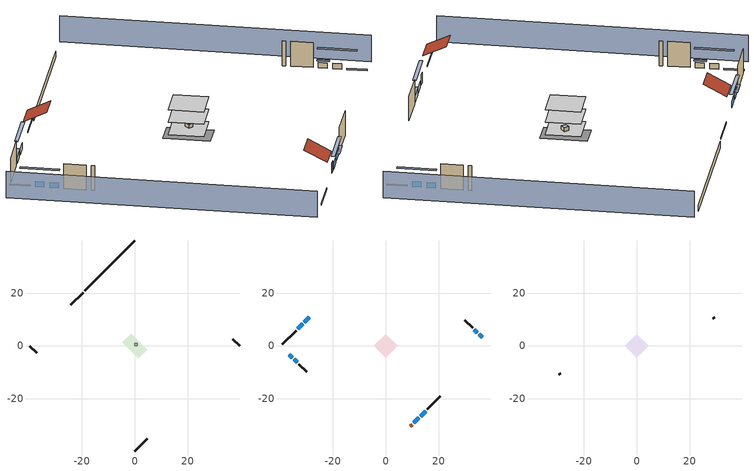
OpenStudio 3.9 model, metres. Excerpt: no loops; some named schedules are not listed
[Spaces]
crawlspace - vented 1
 floor foundation (Slab1 construction): -4.72,1.35 -1.35,4.72 4.72,-1.35 1.35,-4.72 z-0.91
 wall outside (RimJoist1 construction): -19.54,20.24 -24.21,15.56 z0.3:0.61
 wall outside (RimJoist2 construction): 39.77,0 37.17,2.61 z0.3:0.61
 wall outside (RimJoist3 construction): 0,-39.77 4.68,-35.1 z0.3:0.61
 wall outside (RimJoist4 construction): -39.77,0 -37.17,-2.61 z0.3:0.61
 wall foundation (FoundationWall1 construction): 0,39.77 -18.88,20.89 z-0.91:0.3
furnace airloop ret air space
 floor adiabatic (AdiabaticConst): 0,0 0,1 1,1 1,0 z0
 wall adiabatic (AdiabaticConst): 0,1 0,0 1,0 1,1 0,1 z0:1
 ceiling adiabatic (AdiabaticConst): 1,0 1,1 0,1 0,0 z1
conditioned space 1
 floor to crawlspace - vented 1 (Floor1 construction): -4.52,0 0,4.52 4.52,0 0,-4.52 z0.3
 floor adiabatic (AdiabaticFloorConstruction): -4.52,0 0,4.52 4.52,0 0,-4.52 z2.74
 wall outside (Wall1 construction): -33.96,5.81 -39.12,0.66 z0.3:5.18
 wall outside (Wall2 construction): 32.88,6.89 30.01,9.76 z0.3:5.18
 wall outside (Wall3 construction): 15.77,-24 20.66,-19.12 z0.3:5.18
 wall outside (Wall4 construction): -32.88,-6.89 -30.01,-9.76 z0.3:5.18
 wall outside (AdiabaticWallConstruction): -28.91,10.86 -30.78,9 / -31.43,8.34 -33.3,6.47 z0.3:1.49; 36.51,3.26 35.35,4.42 / 34.7,5.08 33.54,6.24 / -36.51,-3.26 -35.35,-4.42 / -34.7,-5.08 -33.54,-6.24 z0.3:1.37; 10.68,-29.1 12.52,-27.26 z0.3:1.43; 13.17,-26.6 15.11,-24.66 z0.3:1.52
 wall outside (AdiabaticWallConstruction 1): 9.37,-30.4 10.02,-29.75 z0.3:2.34
 window (WindowConstruction): -28.91,10.86 -30.78,9 z0.3:1.49
 window (WindowConstruction 1): -31.43,8.34 -33.3,6.47 z0.3:1.49
 window (WindowConstruction 2): 36.51,3.26 35.35,4.42 z0.3:1.37
 window (WindowConstruction 3): 34.69,5.08 33.54,6.24 z0.3:1.37
 window (WindowConstruction 4): 10.68,-29.1 12.52,-27.26 z0.3:1.43
 window (WindowConstruction 5): 13.17,-26.6 15.11,-24.66 z0.3:1.52
 window (WindowConstruction 6): -36.51,-3.26 -35.35,-4.42 z0.3:1.37
 window (WindowConstruction 7): -34.69,-5.08 -33.54,-6.24 z0.3:1.37
 door (Door): 9.37,-30.4 10.02,-29.76 z0.3:2.34
 ceiling adiabatic (AdiabaticFloorConstruction): 0,-4.52 4.52,0 0,4.52 -4.52,0 z2.74
attic - vented 1
 floor to conditioned space 1 (Floor2 construction Reversed): -4.52,0 0,4.52 4.52,0 0,-4.52 z5.18
 wall outside (Wall5 construction): 29.36,10.42 28.95,10.83 z0.3:5.18
 wall outside (Wall6 construction): -29.36,-10.42 -28.95,-10.83 z0.3:5.18
 roof outside (Roof1 construction): -28.25,11.52,5.18 -25.23,8.5,7.32 -21.85,11.88,7.32 -24.87,14.9,5.18
 roof outside (Roof2 construction): 8.72,-31.06,5.18 5.69,-28.03,7.32 2.31,-31.42,7.32 5.33,-34.44,5.18
shading: -43.01,-3.23 -3.23,-43.01 / 43.01,3.23 3.23,43.01 z0:5.18; -32.72,7.06 -26.97,12.8 -27.4,13.24 -33.15,7.49 z4.24; -33.52,6.26 -31.22,8.56 -31.65,8.99 -33.95,6.69 z1.8; 33.41,6.36 38.45,1.33 38.88,1.76 33.84,6.79 z4.11; 33.32,6.45 34.91,4.86 35.34,5.29 33.75,6.88 z1.68; 14.46,-25.32 8.74,-31.04 9.17,-31.47 14.89,-25.75 z4.18; 15.33,-24.45 12.96,-26.82 13.39,-27.25 15.76,-24.88 z1.83; -33.41,-6.36 -38.45,-1.33 -38.88,-1.76 -33.84,-6.79 z4.11; -33.32,-6.45 -34.91,-4.86 -35.34,-5.29 -33.75,-6.88 z1.68
[Site]
Portland Intl Arpt_OR: Latitude {deg}=45.59; Longitude {deg}=-122.6; Time Zone {hr}=-8; Elevation {m}=33; Terrain=Suburbs; Keep Site Location Information=Yes
[Site:GroundTemperature:Shallow]
10.2558, 8.96328, 8.85977, 9.47314, 11.9355, 14.3863, 16.5111, 17.8571, 17.9714, 16.8767, 14.8061, 12.4304
[Site:WaterMainsTemperature]
Calculation Method=Schedule; Temperature Schedule=mains temperature schedule
[Building]
Building 1
[Material] Roughness=Rough
Name | Thickness {m} | Conductivity {W/m-K} | Density {kg/m3} | Specific Heat {J/kg-K} | Thermal Absorptance | Solar Absorptance | Visible Absorptance
slate or tile shingles | 0.01905 | 0.840978 | 1899.972 | 799.717 | 0.9 | 0.75 | 0.75
roof rigid ins | 0.00329814 | 0.029427 | 32.04 | 1214.23 | 0.9 | 0.7 | 0.7
osb sheathing 0.5 in. | 0.0127 | 0.115458 | 512.64 | 1214.23 | 0.9 | 0.6 | 0.6
vinyl siding | 0.009525 | 0.089435 | 177.822 | 1046.75 | 0.9 | 0.5 | 0.5
osb sheathing 0.5 in. 1 | 0.0127 | 0.115458 | 512.64 | 1214.23 | 0.9 | 0.7 | 0.7
wall stud and cavity | 0.1397 | 0.549615 | 139.0536 | 1170.24 | 0.9 | 0.7 | 0.7
gypsum board | 0.0127 | 0.160291 | 801 | 837.4 | 0.9 | 0.6 | 0.6
wall stud and cavity 1 | 0.1397 | 0.419005 | 139.0536 | 1170.24 | 0.9 | 0.6 | 0.6
rim joist stud and cavity | 0.0508 | 0.178289 | 50.32683 | 1063.81 | 0.9 | 0.6 | 0.6
floor stud and cavity | 0.1397 | 0.923637 | 92.3553 | 1139.71 | 0.9 | 0.7 | 0.7
osb sheathing 0.75 in. | 0.01905 | 0.115458 | 512.64 | 1214.23 | 0.9 | 0.7 | 0.7
floor covering | 0.0127 | 0.0433444 | 54.468 | 1339.84 | 0.9 | 0.6 | 0.6
ceiling loosefill ins | 0.0846667 | 0.0480833 | 16.02 | 1046.75 | 0.9 | 0.7 | 0.7
ceiling stud and cavity | 0.1397 | 0.0920385 | 65.682 | 1177.47 | 0.9 | 0.7 | 0.7
concrete 8.0 in. | 0.2032 | 1.803125 | 2242.8 | 837.4 | 0.9 | 0.7 | 0.7
soil 0.5 in. | 0.0127 | 1.9041 | 1842.3 | 418.7 | 0.9 | 0.7 | 0.7
wood siding; wood siding 1 | 0.0254 | 0.102417 | 544.68 | 1172.36
wall rigid ins; floor rigid ins | 0.512978 | 0.029427 | 32.04 | 1214.23 | 0.9 | 0.7 | 0.7
wall stud and cavity 2 | 0.0889 | 0.380278 | 52.3479 | 1209.89 | 0.9 | 0.7 | 0.7
door material | 0.04445 | 0.0612267 | 512.64 | 1214.23 | 0.9 | 0.7 | 0.7
floor stud and cavity 1 | 0.1397 | 1.75129 | 37.0049 | 1207.88 | 0.9 | 0.7 | 0.7
wall stud and cavity 3 | 0.0889 | 0.391764 | 83.0341 | 1211.67 | 0.9 | 0.7 | 0.7
furniture material conditioned space 1 | 0.1524 | 0.115458 | 640.8 | 1214.23 | 0.9 | 0.6 | 0.6
[Construction]
Roof1 construction; Roof2 construction: slate or tile shingles, roof rigid ins, osb sheathing 0.5 in.
Wall1 construction; Wall2 construction; Wall3 construction; Wall4 construction: vinyl siding, osb sheathing 0.5 in. 1, wall stud and cavity, gypsum board
Wall5 construction; Wall6 construction: vinyl siding, osb sheathing 0.5 in. 1, wall stud and cavity 1
RimJoist1 construction; RimJoist2 construction; RimJoist3 construction; RimJoist4 construction: vinyl siding, rim joist stud and cavity
Floor1 construction: floor stud and cavity, osb sheathing 0.75 in., floor covering
Floor2 construction Reversed: gypsum board, ceiling stud and cavity, ceiling loosefill ins
FoundationWall1 construction: concrete 8.0 in.
Slab1 construction: soil 0.5 in.
WindowConstruction; WindowConstruction 1; WindowConstruction 2; WindowConstruction 3; WindowConstruction 4; WindowConstruction 5; WindowConstruction 6; WindowConstruction 7: WindowMaterial
AdiabaticWallConstruction: wood siding, wall rigid ins, wall stud and cavity 2, gypsum board
Door: door material
AdiabaticWallConstruction 1: wood siding 1, wall rigid ins, wall stud and cavity 2, gypsum board
AdiabaticFloorConstruction: floor stud and cavity 1, floor rigid ins, osb sheathing 0.75 in., floor covering
PartitionWallConstruction: gypsum board, wall stud and cavity 3, gypsum board
furniture construction conditioned space 1: furniture material conditioned space 1
AdiabaticConst: Adiabatic
[WindowMaterial:SimpleGlazingSystem]
WindowMaterial: U-Factor {W/m2-K}=2.15764; Solar Heat Gain Coefficient=0.44
[Material:NoMass]
Adiabatic: Roughness=Rough; Thermal Resistance {m2-K/W}=176.1
[ThermalZone] Multiplier=1; Use Ideal Air Loads=No
Name | Volume {m3} | Thermostat
conditioned space | 199.577 | conditioned space temperature setpoint
attic - vented | 19.5132
crawlspace - vented | 49.8943
furnace airloop ret air zone | 1
[Sizing:Zone] Zone Cooling Design Supply Air Temperature Input Method=SupplyAirTemperature; Zone Cooling Design Supply Air Temperature {C}=14; Zone Cooling Design Supply Air Temperature Difference {deltaC}=11.11; Zone Heating Design Supply Air Temperature Input Method=SupplyAirTemperature; Zone Heating Design Supply Air Temperature {C}=40; Zone Heating Design Supply Air Temperature Difference {deltaC}=11.11; Zone Cooling Design Supply Air Humidity Ratio {kg-H2O/kg-air}=0.0085; Zone Heating Design Supply Air Humidity Ratio {kg-H2O/kg-air}=0.008; Cooling Design Air Flow Method=DesignDay; Heating Design Air Flow Method=DesignDay; Account for Dedicated Outdoor Air System=No; Dedicated Outdoor Air System Control Strategy=NeutralSupplyAir; Dedicated Outdoor Air Low Setpoint Temperature for Design {C}=autosize; Dedicated Outdoor Air High Setpoint Temperature for Design {C}=autosize; Zone Load Sizing Method=Sensible Load Only No Latent Load; Zone Latent Cooling Design Supply Air Humidity Ratio Input Method=HumidityRatioDifference; Zone Cooling Design Supply Air Humidity Ratio Difference {kgWater/kgDryAir}=0.005; Zone Latent Heating Design Supply Air Humidity Ratio Input Method=HumidityRatioDifference; Zone Humidification Design Supply Air Humidity Ratio Difference {kgWater/kgDryAir}=0.005; Sizing Option=Coincident
attic - vented; crawlspace - vented; furnace airloop ret air zone
[Space]
Name | Thermal Zone | Volume {m3}
conditioned space 1 | conditioned space | 199.577
attic - vented 1 | attic - vented | 19.5132
crawlspace - vented 1 | crawlspace - vented | 49.8943
furnace airloop ret air space | furnace airloop ret air zone
[ThermostatSetpoint:DualSetpoint]
conditioned space temperature setpoint: Heating Setpoint Temperature Schedule=heating setpoint; Cooling Setpoint Temperature Schedule=cooling setpoint; Temperature Difference Between Cutout And Setpoint {deltaC}=0
[Foundation:Kiva]
Foundation Kiva 1: Initial Indoor Air Temperature {C}=8.58325; Wall Height Above Grade {m}=0.3048; Wall Depth Below Slab {m}=0.2032
[Foundation:Kiva:Settings]
Soil Conductivity {W/m-K}=1.9041; Soil Density {kg/m3}=1842.3; Soil Specific Heat {J/kg-K}=418.7; Ground Solar Absorptivity=0.9; Ground Thermal Absorptivity=0.9; Ground Surface Roughness {m}=0.03; Far-Field Width {m}=40; Deep-Ground Boundary Condition=ZeroFlux; Deep-Ground Depth {m}=40; Minimum Cell Dimension {m}=0.2; Maximum Cell Growth Coefficient=3; Simulation Timestep=Timestep
[SurfaceProperty:ExposedFoundationPerimeter]
Slab1: Exposed Perimeter Calculation Method=TotalExposedPerimeter; Total Exposed Perimeter {m}=26.70048
[SurfaceProperty:IncidentSolarMultiplier] Incident Solar Multiplier=1; Incident Solar Multiplier Schedule=trans schedule winter=0.85 summer=0.7
Window1; Window2; Window3; Window4; Window5; Window6; Window7; Window8
[InternalMass:Definition] Design Level Calculation Method=SurfaceArea
Name | Construction | Surface Area {m2}
partition wall mass | PartitionWallConstruction | 81.84758
furniture mass conditioned space 1 | furniture construction conditioned space 1 | 32.73903
[InternalMass] Space or SpaceType=conditioned space 1; Multiplier=1
Name | Internal Mass Definition
partition wall mass | partition wall mass
furniture mass conditioned space 1 | furniture mass conditioned space 1
[EnergyManagementSystem:Sensor]
Name | Output Variable or Output Meter Index Key | Output Variable or Output Meter
water_heater_T_set | water heater setpoint | Schedule Value
out_pb_s |  | Site Outdoor Air Barometric Pressure
out_wt_s |  | Site Outdoor Air Humidity Ratio
site_vw_s |  | Site Wind Speed
cool_season | cooling season schedule | Schedule Value
furnace_airloop_AH_MFR_s | Node 15 | System Node Mass Flow Rate
furnace_airloop_AH_VFR_s | Node 15 | System Node Current Density Volume Flow Rate
furnace_airloop_AH_Tout_s | Node 15 | System Node Temperature
furnace_airloop_AH_Wout_s | Node 15 | System Node Humidity Ratio
furnace_airloop_RA_T_s | Node 18 | System Node Temperature
furnace_airloop_Ra_W_s | Node 18 | System Node Humidity Ratio
furnace_airloop_0_DZ_T_s | crawlspace - vented | Zone Air Temperature
furnace_airloop_0_DZ_W_s | crawlspace - vented | Zone Mean Air Humidity Ratio
natural_vent_s | natural vent schedule | Schedule Value
htg_sp_s | heating setpoint | Schedule Value
clg_sp_s | cooling setpoint | Schedule Value
mech_vent_range_fan_0_sch_s | mech vent range fan 0 schedule | Schedule Value
mech_vent_bath_fan_0_sch_s | mech vent bath fan 0 schedule | Schedule Value
clothes_dryer_exhaust_0_sch_s | clothes_dryer | Schedule Value
htg_load_cond |  | Heating:EnergyTransfer:Zone:CONDITIONED SPACE
clg_load_cond |  | Cooling:EnergyTransfer:Zone:CONDITIONED SPACE
htg_load_duct |  | Heating:EnergyTransfer:Zone:FURNACE AIRLOOP RET AIR ZONE
clg_load_duct |  | Cooling:EnergyTransfer:Zone:FURNACE AIRLOOP RET AIR ZONE
s_conv | Floor1 | Surface Inside Face Convection Heat Gain Energy
s_ig | Floor1 | Surface Inside Face Internal Gains Radiation Heat Gain Energy
s_sol | Floor1 | Surface Inside Face Solar Radiation Heat Gain Energy
s_lgt | Floor1 | Surface Inside Face Lights Radiation Heat Gain Energy
s_surf | Floor1 | Surface Inside Face Net Surface Thermal Radiation Heat Gain Energy
s_conv_1 | Floor2 | Surface Inside Face Convection Heat Gain Energy
s_ig_1 | Floor2 | Surface Inside Face Internal Gains Radiation Heat Gain Energy
s_sol_1 | Floor2 | Surface Inside Face Solar Radiation Heat Gain Energy
s_lgt_1 | Floor2 | Surface Inside Face Lights Radiation Heat Gain Energy
s_surf_1 | Floor2 | Surface Inside Face Net Surface Thermal Radiation Heat Gain Energy
s_conv_2 | inferred conditioned ceiling | Surface Inside Face Convection Heat Gain Energy
s_ig_2 | inferred conditioned ceiling | Surface Inside Face Internal Gains Radiation Heat Gain Energy
s_sol_2 | inferred conditioned ceiling | Surface Inside Face Solar Radiation Heat Gain Energy
s_lgt_2 | inferred conditioned ceiling | Surface Inside Face Lights Radiation Heat Gain Energy
s_surf_2 | inferred conditioned ceiling | Surface Inside Face Net Surface Thermal Radiation Heat Gain Energy
s_conv_3 | inferred conditioned floor | Surface Inside Face Convection Heat Gain Energy
s_ig_3 | inferred conditioned floor | Surface Inside Face Internal Gains Radiation Heat Gain Energy
s_sol_3 | inferred conditioned floor | Surface Inside Face Solar Radiation Heat Gain Energy
s_lgt_3 | inferred conditioned floor | Surface Inside Face Lights Radiation Heat Gain Energy
s_surf_3 | inferred conditioned floor | Surface Inside Face Net Surface Thermal Radiation Heat Gain Energy
ss_sol | Door1 | Surface Inside Face Solar Radiation Heat Gain Energy
ss_lgt | Door1 | Surface Inside Face Lights Radiation Heat Gain Energy
ss_conv | Door1 | Surface Inside Face Convection Heat Gain Energy
ss_ig | Door1 | Surface Inside Face Internal Gains Radiation Heat Gain Energy
ss_surf | Door1 | Surface Inside Face Net Surface Thermal Radiation Heat Gain Energy
ss_conv_1 | Window1 | Surface Inside Face Convection Heat Gain Energy
ss_ig_1 | Window1 | Surface Inside Face Internal Gains Radiation Heat Gain Energy
ss_surf_1 | Window1 | Surface Inside Face Net Surface Thermal Radiation Heat Gain Energy
ss_trans_in | Window1 | Surface Window Transmitted Solar Radiation Rate
ss_back_out | Window1 | Surface Window Shortwave from Zone Back Out Window Heat Transfer Rate
ss_trans_out | Window1 | Surface Inside Face Initial Transmitted Diffuse Transmitted Out Window Solar Radiation Rate
ss_conv_2 | Window2 | Surface Inside Face Convection Heat Gain Energy
ss_ig_2 | Window2 | Surface Inside Face Internal Gains Radiation Heat Gain Energy
ss_surf_2 | Window2 | Surface Inside Face Net Surface Thermal Radiation Heat Gain Energy
ss_trans_in_1 | Window2 | Surface Window Transmitted Solar Radiation Rate
ss_back_out_1 | Window2 | Surface Window Shortwave from Zone Back Out Window Heat Transfer Rate
ss_trans_out_1 | Window2 | Surface Inside Face Initial Transmitted Diffuse Transmitted Out Window Solar Radiation Rate
ss_conv_3 | Window3 | Surface Inside Face Convection Heat Gain Energy
ss_ig_3 | Window3 | Surface Inside Face Internal Gains Radiation Heat Gain Energy
ss_surf_3 | Window3 | Surface Inside Face Net Surface Thermal Radiation Heat Gain Energy
ss_trans_in_2 | Window3 | Surface Window Transmitted Solar Radiation Rate
ss_back_out_2 | Window3 | Surface Window Shortwave from Zone Back Out Window Heat Transfer Rate
ss_trans_out_2 | Window3 | Surface Inside Face Initial Transmitted Diffuse Transmitted Out Window Solar Radiation Rate
ss_conv_4 | Window4 | Surface Inside Face Convection Heat Gain Energy
ss_ig_4 | Window4 | Surface Inside Face Internal Gains Radiation Heat Gain Energy
ss_surf_4 | Window4 | Surface Inside Face Net Surface Thermal Radiation Heat Gain Energy
ss_trans_in_3 | Window4 | Surface Window Transmitted Solar Radiation Rate
ss_back_out_3 | Window4 | Surface Window Shortwave from Zone Back Out Window Heat Transfer Rate
ss_trans_out_3 | Window4 | Surface Inside Face Initial Transmitted Diffuse Transmitted Out Window Solar Radiation Rate
ss_conv_5 | Window5 | Surface Inside Face Convection Heat Gain Energy
ss_ig_5 | Window5 | Surface Inside Face Internal Gains Radiation Heat Gain Energy
ss_surf_5 | Window5 | Surface Inside Face Net Surface Thermal Radiation Heat Gain Energy
ss_trans_in_4 | Window5 | Surface Window Transmitted Solar Radiation Rate
ss_back_out_4 | Window5 | Surface Window Shortwave from Zone Back Out Window Heat Transfer Rate
ss_trans_out_4 | Window5 | Surface Inside Face Initial Transmitted Diffuse Transmitted Out Window Solar Radiation Rate
ss_conv_6 | Window6 | Surface Inside Face Convection Heat Gain Energy
ss_ig_6 | Window6 | Surface Inside Face Internal Gains Radiation Heat Gain Energy
ss_surf_6 | Window6 | Surface Inside Face Net Surface Thermal Radiation Heat Gain Energy
ss_trans_in_5 | Window6 | Surface Window Transmitted Solar Radiation Rate
ss_back_out_5 | Window6 | Surface Window Shortwave from Zone Back Out Window Heat Transfer Rate
ss_trans_out_5 | Window6 | Surface Inside Face Initial Transmitted Diffuse Transmitted Out Window Solar Radiation Rate
ss_conv_7 | Window7 | Surface Inside Face Convection Heat Gain Energy
ss_ig_7 | Window7 | Surface Inside Face Internal Gains Radiation Heat Gain Energy
ss_surf_7 | Window7 | Surface Inside Face Net Surface Thermal Radiation Heat Gain Energy
ss_trans_in_6 | Window7 | Surface Window Transmitted Solar Radiation Rate
ss_back_out_6 | Window7 | Surface Window Shortwave from Zone Back Out Window Heat Transfer Rate
ss_trans_out_6 | Window7 | Surface Inside Face Initial Transmitted Diffuse Transmitted Out Window Solar Radiation Rate
ss_conv_8 | Window8 | Surface Inside Face Convection Heat Gain Energy
ss_ig_8 | Window8 | Surface Inside Face Internal Gains Radiation Heat Gain Energy
ss_surf_8 | Window8 | Surface Inside Face Net Surface Thermal Radiation Heat Gain Energy
ss_trans_in_7 | Window8 | Surface Window Transmitted Solar Radiation Rate
ss_back_out_7 | Window8 | Surface Window Shortwave from Zone Back Out Window Heat Transfer Rate
ss_trans_out_7 | Window8 | Surface Inside Face Initial Transmitted Diffuse Transmitted Out Window Solar Radiation Rate
s_conv_4 | Wall1 | Surface Inside Face Convection Heat Gain Energy
s_ig_4 | Wall1 | Surface Inside Face Internal Gains Radiation Heat Gain Energy
s_sol_4 | Wall1 | Surface Inside Face Solar Radiation Heat Gain Energy
s_lgt_4 | Wall1 | Surface Inside Face Lights Radiation Heat Gain Energy
s_surf_4 | Wall1 | Surface Inside Face Net Surface Thermal Radiation Heat Gain Energy
s_conv_5 | Wall2 | Surface Inside Face Convection Heat Gain Energy
s_ig_5 | Wall2 | Surface Inside Face Internal Gains Radiation Heat Gain Energy
s_sol_5 | Wall2 | Surface Inside Face Solar Radiation Heat Gain Energy
s_lgt_5 | Wall2 | Surface Inside Face Lights Radiation Heat Gain Energy
[OtherEquipment:Definition] Design Level Calculation Method=EquipmentLevel
Name | Design Level {W} | Fraction Latent | Fraction Radiant | Fraction Lost
water heater sens; furnace airloop_0 SupSensLkToCond; furnace airloop_0 SupCondToLv; furnace airloop_0 RetCondToRP; furnace airloop_0 RetSensLkToRP; furnace airloop_0 SupCondToDZ; furnace airloop_0 RetCondToDZ; furnace airloop_0 SupSensLkToDZ; mech vent house fan sensible load | 0 | 0 | 0 | 0
water heater lat; furnace airloop_0 SupLatLkToCond; furnace airloop_0 RetLatLkToRP; furnace airloop_0 SupLatLkToDZ; mech vent house fan latent load | 0 | 1 | 0 | 0
water heater energy adjustment1 | 0.01 | 0 | 0 | 1
clothes dryer 2 | 0 | 0.015 | 0.081 | 0.85
cooking range 2 | 3979.57 | 0.16 | 0.384 | 0.2
general water use sensible | -79.8895 | 0 | 0.6 | 0
general water use latent | 81.0615 | 1 | 0 | 0
[OtherEquipment]
Name | Other Equipment Definition | Space or SpaceType | Schedule | Fuel Type
water heater sens | water heater sens | conditioned space 1 | Always On Discrete
water heater lat | water heater lat | conditioned space 1 | Always On Discrete
water heater energy adjustment1 | water heater energy adjustment1 | conditioned space 1 | Always On Discrete | Electricity
clothes dryer 1 | clothes dryer 2 | conditioned space 1 | clothes_dryer | Electricity
cooking range 1 | cooking range 2 | conditioned space 1 | cooking_range | NaturalGas
general water use sensible | general water use sensible | conditioned space 1 | general water use schedule
general water use latent | general water use latent | conditioned space 1 | general water use schedule
furnace airloop_0 SupSensLkToCond | furnace airloop_0 SupSensLkToCond | conditioned space 1 | Always On Discrete
furnace airloop_0 SupLatLkToCond | furnace airloop_0 SupLatLkToCond | conditioned space 1 | Always On Discrete
furnace airloop_0 SupCondToLv | furnace airloop_0 SupCondToLv | conditioned space 1 | Always On Discrete
furnace airloop_0 RetCondToRP | furnace airloop_0 RetCondToRP | furnace airloop ret air space | Always On Discrete
furnace airloop_0 RetSensLkToRP | furnace airloop_0 RetSensLkToRP | furnace airloop ret air space | Always On Discrete
furnace airloop_0 RetLatLkToRP | furnace airloop_0 RetLatLkToRP | furnace airloop ret air space | Always On Discrete
furnace airloop_0 SupCondToDZ | furnace airloop_0 SupCondToDZ | crawlspace - vented 1 | Always On Discrete
furnace airloop_0 RetCondToDZ | furnace airloop_0 RetCondToDZ | crawlspace - vented 1 | Always On Discrete
furnace airloop_0 SupSensLkToDZ | furnace airloop_0 SupSensLkToDZ | crawlspace - vented 1 | Always On Discrete
furnace airloop_0 SupLatLkToDZ | furnace airloop_0 SupLatLkToDZ | crawlspace - vented 1 | Always On Discrete
mech vent house fan sensible load | mech vent house fan sensible load | conditioned space 1 | Always On Discrete
mech vent house fan latent load | mech vent house fan latent load | conditioned space 1 | Always On Discrete
[ElectricEquipment:Definition] Design Level Calculation Method=EquipmentLevel
Name | Design Level {W} | Fraction Latent | Fraction Radiant | Fraction Lost
clothes washer | 436.539 | 0.03 | 0.162 | 0.7
clothes dryer | 1672.96 | 0.015 | 0.081 | 0.85
fridge | 43.7215 | 0 | 0.6 | 0
cooking range | 135.789 | 0.16 | 0.384 | 0.2
misc tv | 565.68 | 0 | 0.6 | 0
misc plug loads | 360.195 | 0.021 | 0.558 | 0.049
whole house fan; mech vent house fan | 0 | 0 | 0 | 1
mech vent house fan cfis | 0 | 0 | 0 | 0
mech vent range fan 0 | 30 | 0 | 0 | 1
mech vent bath fan 0 | 15 | 0 | 0 | 1
[ElectricEquipment] Space or SpaceType=conditioned space 1
Name | Electric Equipment Definition | Schedule
clothes washer | clothes washer | clothes_washer
clothes dryer | clothes dryer | clothes_dryer
fridge | fridge | fridge schedule
cooking range | cooking range | cooking_range
misc tv | misc tv | plug_loads_tv
misc plug loads | misc plug loads | plug_loads_other
whole house fan | whole house fan | Always On Discrete
mech vent house fan | mech vent house fan | mech vent house fan schedule
mech vent house fan cfis | mech vent house fan cfis | mech vent house fan cfis schedule
mech vent range fan 0 | mech vent range fan 0 | mech vent range fan 0 schedule
mech vent bath fan 0 | mech vent bath fan 0 | mech vent bath fan 0 schedule
[WaterUse:Equipment:Definition]
clothes washer: Peak Flow Rate {m3/s}=2.04278e-06
[Lights:Definition]
interior lighting: Design Level Calculation Method=LightingLevel; Lighting Level {W}=171.284; Fraction Radiant=0.6; Fraction Visible=0.2; Return Air Fraction=0
[Lights]
interior lighting: Lights Definition=interior lighting; Space or SpaceType=conditioned space 1; Schedule=lighting_interior; Fraction Replaceable=1
[Exterior:Lights:Definition]
exterior lighting: Design Level {W}=5.52521
[Exterior:Lights]
exterior lighting: Exterior Lights Definition=exterior lighting; Schedule=exterior lighting schedule
[People:Definition]
occupants: Number of People Calculation Method=People; Number of People {people}=4; Fraction Radiant=0.314171; Sensible Heat Fraction=0.56303; Carbon Dioxide Generation Rate {m3/s-W}=0; Enable ASHRAE 55 Comfort Warnings=No; Mean Radiant Temperature Calculation Type=EnclosureAveraged
[People]
occupants: People Definition=occupants; Space or SpaceType=conditioned space 1; Number of People Schedule=occupants; Activity Level Schedule=occupants activity schedule; Multiplier=1
[ZoneMixing] Schedule=Always On Continuous; Design Flow Rate Calculation Method=Flow/Zone; Design Flow Rate {m3/s}=0
Name | Zone or Space | Source Zone or Space
furnace airloop_0 ZoneMixDZToCond mix | conditioned space | crawlspace - vented
furnace airloop_0 ZoneMixCondToDZ mix | crawlspace - vented | conditioned space
whole house fan mix | attic - vented | conditioned space
[SpaceInfiltration:DesignFlowRate] Schedule=Always On Discrete
Name | Space or SpaceType | Design Flow Rate Calculation Method | Design Flow Rate {m3/s} | Air Changes per Hour {1/hr} | Constant Term Coefficient | Temperature Term Coefficient | Velocity Term Coefficient | Velocity Squared Term Coefficient
natural vent flow; whole house fan flow; infil flow | conditioned space 1 | Flow/Space | 0
infil crawlspace - vented 1 | crawlspace - vented 1 | AirChanges/Hour |  | 2.6013 | 1 | 0 | 0 | 0
crawlspace_vented 1 duct leakage imbalance infil flow | crawlspace - vented 1 | Flow/Space | 0
[SpaceInfiltration:EffectiveLeakageArea]
infil attic - vented 1: Space or SpaceType=attic - vented 1; Schedule=Always On Discrete; Effective Air Leakage Area {cm2}=1363.99; Stack Coefficient=9.9471e-05; Wind Coefficient=4.02437e-05
